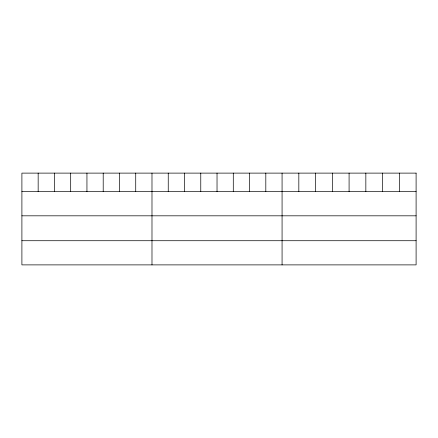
<?xml version="1.0" encoding="UTF-8"?>
<svg xmlns="http://www.w3.org/2000/svg" width="438" height="438" viewBox="0 0 438 438"><rect width="100%" height="100%" fill="white"/><g stroke="black" fill="none" stroke-linecap="round" stroke-linejoin="round"><path stroke-width="0.66" d="M21.9 191.652L416.1 191.652M21.9 215.819L416.1 215.819M21.9 240.719L416.1 240.719M399.346 173.114L399.346 191.652M382.593 173.114L382.593 191.652M365.84 173.114L365.84 191.652M349.086 173.114L349.086 191.652M332.332 173.114L332.332 191.652M315.579 173.114L315.579 191.652M298.825 173.114L298.825 191.652M282.072 173.114L282.072 264.886M265.811 173.114L265.811 191.652M249.55 173.114L249.55 191.652M233.29 173.114L233.29 191.652M217.029 173.114L217.029 191.652M200.768 173.114L200.768 191.652M184.507 173.114L184.507 191.652M168.247 173.114L168.247 191.652M151.986 173.114L151.986 264.886M135.725 173.114L135.725 191.652M119.464 173.114L119.464 191.652M103.204 173.114L103.204 191.652M86.943 173.114L86.943 191.652M70.682 173.114L70.682 191.652M54.422 173.114L54.422 191.652M38.161 173.114L38.161 191.652M416.1 173.114L21.9 173.114L21.9 264.886L416.1 264.886L416.1 173.114"/></g></svg>
